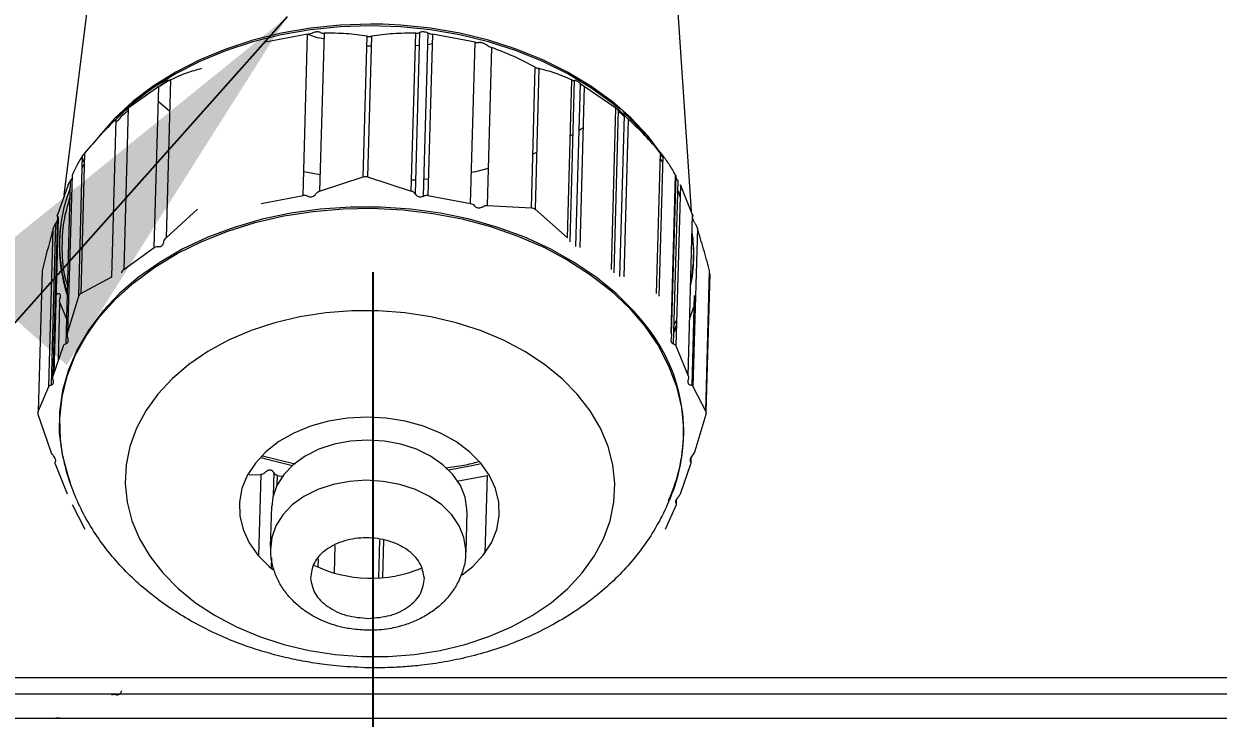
# Model space of a CAD drawing. Extents: x -2187 to 96136, y -11110 to 52208.
# Drawn here: x 52022.5 to 52169.2, y 18661.5 to 18746.8 of the extents above; entities that cross this region are included whole.
import ezdxf

# ---------------------------------------------------------------- set-up
doc = ezdxf.new("R2010")
doc.units = 0
doc.header["$LTSCALE"] = 1000
doc.header["$MEASUREMENT"] = 0
doc.linetypes.add('ACAD_ISO02W100', pattern=[15, 12, -3])
doc.layers.add('洗衣房设备', color=4, linetype='Continuous')
doc.styles.add('-宋体', font='', dxfattribs={"width": 0.8})
doc.styles.add('HZHT', font='hztxt_e.shx', dxfattribs={"width": 1.5, "bigfont": 'hztxt.shx'})
doc.styles.get('-宋体').set_extended_font_data('SimSun')
doc.dimstyles.new('50', dxfattribs={"dimscale": 30, "dimtxt": 3.5, "dimasz": 1.5, "dimexe": 0.8, "dimexo": 2, "dimgap": 0.8, "dimtad": 1, "dimdec": 0, "dimrnd": 5, "dimzin": 0, "dimdsep": 46, "dimtxsty": '-宋体', "dimblk": 'OBLIQUE', "dimcen": 0.6, "dimdle": 0.8, "dimclrd": 6, "dimclre": 6, "dimclrt": 6, "dimadec": 0, "dimazin": 0, "dimtfac": 1, "dimtdec": 0, "dimtofl": 0, "dimtmove": 2, "dimatfit": 3, "dimldrblk": 'OBLIQUE', "dimfxl": 0, "dimtolj": 1, "dimtzin": 0, "dimarcsym": 0})
doc.dimstyles.new('75', dxfattribs={"dimscale": 100, "dimtxt": 3, "dimasz": 1, "dimexe": 1, "dimexo": 1, "dimgap": 0.2, "dimtad": 1, "dimdec": 0, "dimrnd": 10, "dimzin": 0, "dimdsep": 46, "dimtxsty": 'HZHT', "dimblk1": 'ARCHTICK', "dimblk2": 'ARCHTICK', "dimsah": 1, "dimcen": 1, "dimdle": 0.5, "dimclrd": 1, "dimclre": 1, "dimadec": 0, "dimazin": 0, "dimtfac": 1, "dimtdec": 0, "dimtix": 1, "dimtmove": 2, "dimatfit": 3, "dimfxl": 0, "dimtolj": 1, "dimtzin": 0, "dimarcsym": 0})

# ---------------------------------------------------------------- blocks, each defined once
blk = doc.blocks.new('_OBLIQUE')
at = {"color": 0, "linetype": 'ByBlock'}
blk.add_line((-0.5, -0.5), (0.5, 0.5), dxfattribs=at)
blk = doc.blocks.new('*D120')
at = {"layer": 'Defpoints', "color": 0, "linetype": 'ACAD_ISO02W100', "ltscale": 750}
for p in [(52065.36, 18776.32), (51768.1, 18411.5), (52474.11, 18411.5)]:
    blk.add_point(p, dxfattribs=at)
at = {"layer": '洗衣房设备', "color": 6, "linetype": 'ACAD_ISO02W100', "lineweight": -2, "ltscale": 750}
for p, q in [((52474.11, 18800.32), (52474.11, 18387.5)), ((52125.36, 18776.32), (52498.11, 18776.32)), ((51828.1, 18411.5), (52498.11, 18411.5))]:
    blk.add_line(p, q, dxfattribs=at)
at = {"layer": '洗衣房设备', "color": 6, "linetype": 'ACAD_ISO02W100', "lineweight": -2, "ltscale": 750, "xscale": 45, "yscale": 45, "zscale": 45}
for p, rotation in [((52474.11, 18776.32), 90), ((52474.11, 18411.5), 270)]:
    blk.add_blockref('_OBLIQUE', p, dxfattribs=dict(at, rotation=rotation))
at = {"layer": '洗衣房设备', "color": 6, "linetype": 'ACAD_ISO02W100', "ltscale": 750, "insert": (52397.61, 18593.91), "char_height": 105, "attachment_point": 5, "rotation": 90, "style": '-宋体'}
blk.add_mtext('\\A1;365', dxfattribs=at)
blk = doc.blocks.new('*D121')
at = {"layer": 'Defpoints', "color": 0, "linetype": 'ACAD_ISO02W100', "ltscale": 750}
for p in [(52065.36, 18776.32), (52300.1, 18644.5), (52300.1, 18267.54)]:
    blk.add_point(p, dxfattribs=at)
at = {"layer": '洗衣房设备', "color": 6, "linetype": 'ACAD_ISO02W100', "lineweight": -2, "ltscale": 750}
for p, q in [((52065.36, 18716.32), (52065.36, 18243.54)), ((52300.1, 18584.5), (52300.1, 18243.54)), ((52041.36, 18267.54), (52324.1, 18267.54))]:
    blk.add_line(p, q, dxfattribs=at)
at = {"layer": '洗衣房设备', "color": 6, "linetype": 'ACAD_ISO02W100', "lineweight": -2, "ltscale": 750, "xscale": 45, "yscale": 45, "zscale": 45, "rotation": 180}
blk.add_blockref('_OBLIQUE', (52065.36, 18267.54), dxfattribs=at)
at = {"layer": '洗衣房设备', "color": 6, "linetype": 'ACAD_ISO02W100', "lineweight": -2, "ltscale": 750, "xscale": 45, "yscale": 45, "zscale": 45}
blk.add_blockref('_OBLIQUE', (52300.1, 18267.54), dxfattribs=at)
at = {"layer": '洗衣房设备', "color": 6, "linetype": 'ACAD_ISO02W100', "ltscale": 750, "insert": (52182.73, 18344.04), "char_height": 105, "attachment_point": 5, "style": '-宋体'}
blk.add_mtext('\\A1;235', dxfattribs=at)
blk = doc.blocks.new('_ArchTick')
at = {"color": 0, "linetype": 'ByBlock', "const_width": 0.4}
blk.add_lwpolyline([(-0.5, -0.5), (0.5, 0.5)], dxfattribs=at)

msp = doc.modelspace()

# ---------------------------------------------------------------- linework, layer by layer
at = {"color": 7, "linetype": 'Continuous', "lineweight": 15}
for p, q in [((52027.443, 18725.768), (52031.14, 18755.524)), ((52102.466, 18753.537), (52104.488, 18723.803)), ((52057.348, 18745.56), (52052.168, 18744.573)), ((52056.796, 18725.747), (52057.348, 18745.56)), ((52059.364, 18745.68), (52058.823, 18726.272)), ((52070.089, 18726.272), (52070.63, 18745.68)), ((52071.113, 18745.761), (52070.561, 18725.926)), ((52071.581, 18725.662), (52072.139, 18745.701)), ((52072.683, 18745.56), (52072.131, 18725.747)), ((52077.917, 18744.573), (52072.683, 18745.56)), ((52064.19, 18728.028), (52064.671, 18745.302)), ((52065.154, 18744.07), (52064.638, 18744.106)), ((52065.188, 18745.302), (52064.707, 18728.028)), ((52071.069, 18744.164), (52070.587, 18744.13)), ((52072.649, 18744.358), (52072.099, 18744.239)), ((52077.365, 18724.76), (52077.917, 18744.573)), ((52079.955, 18743.922), (52079.414, 18724.514)), ((52084.838, 18724.232), (52085.319, 18741.506)), ((52085.772, 18741.323), (52085.291, 18724.049)), ((52040.374, 18739.889), (52039.146, 18739.114)), ((52040.491, 18739.937), (52039.951, 18720.529)), ((52089.282, 18720.529), (52089.823, 18739.937)), ((52090.106, 18739.879), (52089.554, 18720.043)), ((52039.039, 18739.149), (52035.302, 18736.452)), ((52038.487, 18719.336), (52039.039, 18739.149)), ((52090.311, 18719.446), (52090.869, 18739.485)), ((52091.349, 18739.149), (52090.797, 18719.336)), ((52091.348, 18739.123), (52090.924, 18739.381)), ((52095.236, 18736.452), (52091.349, 18739.149)), ((52035.302, 18736.452), (52034.75, 18716.639)), ((52094.684, 18716.639), (52095.236, 18736.452)), ((52095.516, 18736.262), (52094.957, 18716.223)), ((52095.719, 18715.766), (52096.271, 18735.602)), ((52031.838, 18733.111), (52033.093, 18734.463)), ((52033.294, 18715.726), (52033.834, 18735.133)), ((52096.747, 18735.133), (52096.206, 18715.726)), ((52099.344, 18732.618), (52101.004, 18730.617)), ((52029.939, 18730.954), (52029.458, 18713.68)), ((52100.239, 18713.68), (52100.72, 18730.954)), ((52029.208, 18713.363), (52029.689, 18730.637)), ((52029.92, 18730.283), (52029.667, 18729.855)), ((52100.987, 18730.637), (52100.506, 18713.363)), ((52100.966, 18729.86), (52100.7, 18730.227)), ((52028.394, 18728.232), (52027.853, 18708.824)), ((52058.823, 18726.272), (52064.19, 18728.028)), ((52064.707, 18728.028), (52070.089, 18726.272)), ((52102.032, 18708.824), (52102.572, 18728.232)), ((52102.582, 18728.125), (52102.043, 18708.751)), ((52027.896, 18727.058), (52026.603, 18723.375)), ((52028.172, 18727.538), (52027.614, 18707.499)), ((52102.32, 18707.499), (52102.879, 18727.538)), ((52103.165, 18727.058), (52102.613, 18707.245)), ((52104.663, 18723.375), (52103.165, 18727.058)), ((52051.616, 18724.76), (52056.796, 18725.747)), ((52072.131, 18725.747), (52077.365, 18724.76)), ((52039.951, 18720.529), (52043.828, 18724.049)), ((52079.414, 18724.514), (52084.838, 18724.232)), ((52085.291, 18724.049), (52089.282, 18720.529)), ((52026.371, 18722.282), (52025.818, 18702.447)), ((52026.084, 18703.655), (52026.627, 18723.135)), ((52026.679, 18723.032), (52026.144, 18703.824)), ((52104.111, 18703.562), (52104.663, 18723.375)), ((52025.55, 18702.262), (52026.091, 18721.67)), ((52105.24, 18721.67), (52104.7, 18702.262)), ((52034.75, 18716.639), (52038.487, 18719.336)), ((52024.718, 18716.472), (52024.237, 18699.198)), ((52106.266, 18699.198), (52106.747, 18716.472)), ((52029.458, 18713.68), (52033.294, 18715.726)), ((52106.758, 18716.106), (52106.285, 18699.128)), ((52027.853, 18708.824), (52029.208, 18713.363)), ((52104.597, 18702.379), (52104.905, 18713.423)), ((52026.708, 18705.432), (52026.906, 18712.527)), ((52026.906, 18712.527), (52027.7, 18710.574)), ((52104.308, 18710.657), (52104.873, 18712.264)), ((52102.384, 18709.778), (52102.703, 18710.485)), ((52102.359, 18708.888), (52102.676, 18709.509)), ((52102.367, 18709.161), (52102.684, 18709.785)), ((52026.052, 18703.562), (52027.344, 18707.245)), ((52102.613, 18707.245), (52104.111, 18703.562)), ((52024.237, 18699.198), (52025.55, 18702.262)), ((52104.7, 18702.262), (52106.266, 18699.198)), ((52025.772, 18694.293), (52024.247, 18698.832)), ((52106.277, 18698.832), (52104.922, 18694.293)), ((52027.852, 18689.03), (52026.354, 18692.714)), ((52051.811, 18693.721), (52055.801, 18692.77)), ((52104.413, 18692.714), (52103.12, 18689.03)), ((52104.46, 18693.531), (52104.442, 18692.858)), ((52050.151, 18691.413), (52051.598, 18691.449)), ((52051.598, 18691.449), (52051.319, 18681.434)), ((52053.18, 18691.676), (52053.099, 18688.776)), ((52053.651, 18691.329), (52054.392, 18691.189)), ((52075.67, 18690.618), (52079.4, 18691.329)), ((52079.4, 18691.329), (52079.135, 18681.794)), ((52102.596, 18687.971), (52102.604, 18688.279)), ((52102.636, 18688.333), (52102.624, 18687.918)), ((52030.007, 18684.667), (52028.441, 18687.731)), ((52052.794, 18682.575), (52052.932, 18687.525)), ((52076.923, 18686.857), (52076.785, 18681.907)), ((52076.923, 18686.857), (52076.923, 18687.191)), ((52102.619, 18687.731), (52101.305, 18684.667)), ((52060.635, 18679.329), (52060.73, 18682.725)), ((52066.18, 18683.427), (52066.049, 18678.729)), ((52066.568, 18678.764), (52066.695, 18683.355)), ((52052.888, 18681.213), (52052.853, 18679.939)), ((52058.628, 18681.096), (52058.6, 18680.071)), ((51936.843, 18666.501), (52250.097, 18666.501)), ((51934.433, 18664.501), (52264.697, 18664.501)), ((51930.412, 18661.501), (52295.942, 18661.501)), ((52026.923, 18661.501), (52026.396, 18661.501))]:
    msp.add_line(p, q, dxfattribs=at)
at = {"color": 8, "linetype": 'Continuous', "lineweight": 15}
for p, q in [((52091.206, 18734.035), (52090.709, 18733.718)), ((52089.921, 18733.241), (52089.631, 18733.072)), ((52085.485, 18731.024), (52085.021, 18730.833)), ((52070.608, 18727.632), (52070.126, 18727.604)), ((52072.187, 18727.756), (52071.638, 18727.707)), ((52104.391, 18693.023), (52104.402, 18693.405)), ((52053.619, 18690.183), (52053.651, 18691.329))]:
    msp.add_line(p, q, dxfattribs=at)
at = {"color": 7, "linetype": 'Continuous', "lineweight": 15, "flags": 128}
for points in [[(52066.586, 18746.778), (52065.052, 18746.799), (52061.352, 18746.674), (52057.692, 18746.301), (52054.106, 18745.683), (52050.626, 18744.825), (52047.284, 18743.735), (52044.109, 18742.424), (52041.131, 18740.902), (52038.377, 18739.185), (52035.871, 18737.286), (52033.636, 18735.225), (52031.713, 18733.043)], [(52065.046, 18746.588), (52061.343, 18746.463), (52057.681, 18746.09), (52054.093, 18745.471), (52050.611, 18744.613), (52047.267, 18743.522), (52044.091, 18742.21), (52041.111, 18740.688), (52038.355, 18738.969), (52035.848, 18737.07), (52033.857, 18735.255)], [(52095.675, 18736.325), (52094.773, 18737.07), (52092.16, 18738.969), (52089.309, 18740.688), (52086.244, 18742.21), (52082.995, 18743.522), (52079.59, 18744.613), (52076.06, 18745.471), (52072.437, 18746.09), (52068.755, 18746.463), (52065.046, 18746.588)], [(52100.984, 18730.426), (52100.956, 18730.467), (52100.725, 18730.805)], [(52065.965, 18724.151), (52069.073, 18723.974), (52072.736, 18723.533), (52076.328, 18722.845), (52079.817, 18721.916), (52083.17, 18720.755), (52086.354, 18719.373), (52089.342, 18717.782), (52092.103, 18715.998), (52094.614, 18714.037), (52096.85, 18711.917), (52098.791, 18709.659), (52100.417, 18707.283), (52101.716, 18704.811), (52102.673, 18702.268), (52103.28, 18699.675), (52103.532, 18697.058)], [(52095.101, 18690.325), (52094.861, 18692.626), (52094.271, 18694.9), (52093.337, 18697.12), (52092.072, 18699.261), (52090.489, 18701.297), (52088.608, 18703.205), (52086.45, 18704.961), (52084.041, 18706.546), (52081.408, 18707.94), (52078.584, 18709.128), (52075.6, 18710.096), (52072.493, 18710.832), (52069.297, 18711.327), (52066.052, 18711.576), (52062.794, 18711.576), (52059.562, 18711.327), (52056.394, 18710.832), (52053.328, 18710.096), (52050.398, 18709.128), (52047.64, 18707.94), (52045.085, 18706.546), (52042.764, 18704.961), (52040.704, 18703.205), (52038.929, 18701.297), (52037.46, 18699.261), (52036.313, 18697.12), (52035.504, 18694.9), (52035.04, 18692.626), (52034.928, 18690.325), (52035.168, 18688.024), (52035.759, 18685.749), (52036.692, 18683.529), (52037.958, 18681.388), (52039.54, 18679.352), (52041.421, 18677.445), (52043.579, 18675.688), (52045.989, 18674.104), (52048.621, 18672.709), (52051.445, 18671.521), (52054.429, 18670.553), (52057.537, 18669.818), (52060.732, 18669.322), (52063.978, 18669.073), (52067.235, 18669.073), (52070.467, 18669.322), (52073.635, 18669.818), (52076.702, 18670.553), (52079.631, 18671.521), (52082.39, 18672.709), (52084.944, 18674.104), (52087.265, 18675.688), (52089.325, 18677.445), (52091.1, 18679.352), (52092.57, 18681.388), (52093.716, 18683.529), (52094.525, 18685.749), (52094.989, 18688.024), (52095.101, 18690.325)], [(52076.334, 18679.102), (52077.628, 18680.137), (52078.936, 18681.534), (52079.931, 18683.058), (52080.59, 18684.673), (52080.9, 18686.346), (52080.853, 18688.036), (52080.45, 18689.709), (52079.7, 18691.324), (52078.621, 18692.848), (52077.235, 18694.245), (52075.575, 18695.485), (52073.677, 18696.539), (52071.583, 18697.384), (52069.34, 18698.002), (52066.999, 18698.378), (52064.612, 18698.505), (52062.232, 18698.378), (52059.912, 18698.002), (52057.704, 18697.384), (52055.657, 18696.539), (52053.818, 18695.485), (52052.226, 18694.245), (52050.919, 18692.848), (52049.924, 18691.324), (52049.264, 18689.709), (52048.955, 18688.036), (52049.002, 18686.346), (52049.405, 18684.673), (52050.154, 18683.058), (52051.234, 18681.534), (52052.619, 18680.137), (52053.063, 18679.769)], [(52076.923, 18687.191), (52076.699, 18688.664), (52076.118, 18690.093), (52075.197, 18691.434), (52073.964, 18692.645), (52072.457, 18693.691), (52070.72, 18694.539), (52068.808, 18695.165), (52066.778, 18695.547), (52064.691, 18695.676), (52062.612, 18695.547), (52060.603, 18695.165), (52058.725, 18694.539), (52057.036, 18693.691), (52055.586, 18692.645), (52054.421, 18691.434), (52053.575, 18690.093), (52053.073, 18688.664), (52052.932, 18687.525)], [(52051.527, 18693.555), (52052.038, 18693.409), (52055.495, 18692.566)], [(52074.644, 18692.032), (52077.534, 18692.551), (52078.661, 18692.8)], [(52101.734, 18688.245), (52101.973, 18688.777), (52102.532, 18690.215)]]:
    msp.add_lwpolyline(points, dxfattribs=at)
at = {"color": 8, "linetype": 'Continuous', "lineweight": 15, "flags": 128}
for points in [[(52100.932, 18730.703), (52099.179, 18733.018), (52097.113, 18735.225), (52094.764, 18737.286), (52092.152, 18739.185), (52089.302, 18740.902), (52086.239, 18742.424), (52082.992, 18743.735), (52079.588, 18744.825), (52076.061, 18745.683), (52072.44, 18746.301), (52068.759, 18746.674), (52066.586, 18746.778)], [(52040.385, 18736.116), (52039.248, 18737.054), (52038.987, 18737.283)], [(52058.879, 18728.269), (52056.892, 18728.657), (52056.877, 18728.66)], [(52079.54, 18729.032), (52077.964, 18728.657), (52077.471, 18728.552)], [(52098.462, 18710.316), (52097.437, 18711.512), (52095.269, 18713.673), (52092.819, 18715.68), (52090.112, 18717.514), (52087.172, 18719.158), (52084.027, 18720.597), (52080.707, 18721.817), (52077.241, 18722.807), (52073.664, 18723.558), (52070.007, 18724.062), (52066.305, 18724.316), (52062.594, 18724.316), (52058.906, 18724.062), (52055.278, 18723.558), (52051.742, 18722.807), (52048.331, 18721.817), (52045.079, 18720.597), (52042.014, 18719.158), (52039.166, 18717.514), (52036.561, 18715.68), (52034.223, 18713.673), (52032.175, 18711.512), (52030.435, 18709.217), (52029.02, 18706.81), (52027.942, 18704.313), (52027.213, 18701.749), (52026.838, 18699.143), (52026.821, 18696.518), (52027.163, 18693.899), (52027.86, 18691.311), (52028.169, 18690.463)], [(52027.264, 18693.685), (52026.954, 18695.748), (52026.881, 18698.368), (52027.166, 18700.976), (52027.806, 18703.547), (52028.795, 18706.058), (52030.124, 18708.484), (52031.78, 18710.804), (52033.749, 18712.995), (52036.011, 18715.038), (52038.546, 18716.913), (52041.33, 18718.602), (52044.336, 18720.091), (52047.538, 18721.364), (52050.904, 18722.41), (52054.404, 18723.22), (52058.005, 18723.785), (52061.673, 18724.101), (52065.373, 18724.164), (52065.965, 18724.151)], [(52076.785, 18681.921), (52076.785, 18682.241), (52076.562, 18683.715), (52075.981, 18685.143), (52075.06, 18686.484), (52073.827, 18687.695), (52072.319, 18688.741), (52070.582, 18689.59), (52068.67, 18690.215), (52066.64, 18690.598), (52064.553, 18690.727), (52062.474, 18690.598), (52060.465, 18690.215), (52058.587, 18689.59), (52056.898, 18688.741), (52055.449, 18687.695), (52054.283, 18686.484), (52053.437, 18685.143), (52052.935, 18683.715), (52052.794, 18682.241), (52052.802, 18682.061)]]:
    msp.add_lwpolyline(points, dxfattribs=at)
at = {"color": 7, "linetype": 'Continuous', "lineweight": 15}
for centre, radius, start, end in [((52076.127, 18713.294), 30.206, 39.77114, 48.41254), ((52046.708, 18719.543), 19.88, 159.00318, 197.80585), ((52046.684, 18719.778), 19.832, 173.02529, 197.67971), ((52085.22, 18718.47), 19.586, 348.58122, 8.22782), ((52085.227, 18718.697), 19.564, 348.9531, 3.87894), ((52082.665, 18696.629), 20.901, 345.49518, 40.90986), ((52083.703, 18696.591), 19.834, 335.14858, 1.34944), ((52065.139, 18694.799), 16.108, 244.02359, 292.74666)]:
    msp.add_arc(centre, radius, start, end, dxfattribs=at)
for points, knots in [([(52057.348, 18745.56), (52057.401, 18745.566), (52057.508, 18745.58), (52057.695, 18745.626), (52057.821, 18745.669), (52057.892, 18745.698), (52057.899, 18745.701)], [0, 0, 0, 0, 0.2681294, 0.5355167, 0.9488887, 1, 1, 1, 1]), ([(52059.344, 18744.97), (52058.993, 18745.032), (52058.316, 18745.151), (52057.712, 18745.402), (52057.423, 18745.523)], [0, 0, 0, 0, 0.5192372, 1, 1, 1, 1]), ([(52058.908, 18745.761), (52058.854, 18745.782), (52058.767, 18745.817), (52058.587, 18745.838), (52058.419, 18745.835), (52058.253, 18745.811), (52058.07, 18745.767), (52057.964, 18745.726), (52057.899, 18745.701)], [0, 0, 0, 0, 0.2648849, 0.4276131, 0.5578287, 0.6886219, 0.8092189, 1, 1, 1, 1]), ([(52058.908, 18745.761), (52058.965, 18745.738), (52059.058, 18745.702), (52059.232, 18745.679), (52059.332, 18745.68), (52059.364, 18745.68)], [0, 0, 0, 0, 0.5231605, 0.8474357, 1, 1, 1, 1]), ([(52064.671, 18745.302), (52063.82, 18745.424), (52062.107, 18745.67), (52060.282, 18745.677), (52059.364, 18745.68)], [0, 0, 0, 0, 0.497052, 1, 1, 1, 1]), ([(52070.63, 18745.68), (52069.704, 18745.677), (52067.839, 18745.671), (52066.076, 18745.425), (52065.188, 18745.302)], [0, 0, 0, 0, 0.4967234, 1, 1, 1, 1]), ([(52070.63, 18745.68), (52070.694, 18745.681), (52070.851, 18745.684), (52071.004, 18745.719), (52071.084, 18745.75), (52071.113, 18745.761)], [0, 0, 0, 0, 0.3067001, 0.7426865, 1, 1, 1, 1]), ([(52072.139, 18745.701), (52072.088, 18745.722), (52071.983, 18745.765), (52071.801, 18745.811), (52071.625, 18745.834), (52071.455, 18745.838), (52071.267, 18745.817), (52071.17, 18745.782), (52071.113, 18745.761)], [0, 0, 0, 0, 0.161232, 0.3239478, 0.4449344, 0.5657287, 0.7429187, 1, 1, 1, 1]), ([(52072.139, 18745.701), (52072.193, 18745.68), (52072.3, 18745.637), (52072.493, 18745.584), (52072.624, 18745.567), (52072.683, 18745.56)], [0, 0, 0, 0, 0.3520426, 0.707148, 1, 1, 1, 1]), ([(52064.671, 18745.302), (52064.725, 18745.294), (52064.806, 18745.283), (52064.956, 18745.28), (52065.079, 18745.286), (52065.16, 18745.298), (52065.188, 18745.302)], [0, 0, 0, 0, 0.3285497, 0.500126, 0.8280082, 1, 1, 1, 1]), ([(52077.917, 18744.573), (52077.97, 18744.559), (52078.075, 18744.533), (52078.24, 18744.513), (52078.339, 18744.514), (52078.391, 18744.521), (52078.397, 18744.522)], [0, 0, 0, 0, 0.2681294, 0.5355167, 0.9488886, 1, 1, 1, 1]), ([(52079.416, 18744.196), (52079.342, 18744.242), (52079.222, 18744.317), (52079.016, 18744.413), (52078.842, 18744.475), (52078.685, 18744.512), (52078.526, 18744.532), (52078.446, 18744.526), (52078.397, 18744.522)], [0, 0, 0, 0, 0.2648849, 0.4276131, 0.5578287, 0.6886219, 0.8092189, 1, 1, 1, 1]), ([(52079.416, 18744.196), (52079.494, 18744.146), (52079.62, 18744.067), (52079.819, 18743.972), (52079.922, 18743.934), (52079.955, 18743.922)], [0, 0, 0, 0, 0.5231605, 0.8474357, 1, 1, 1, 1]), ([(52085.319, 18741.506), (52084.458, 18741.956), (52082.727, 18742.861), (52080.883, 18743.567), (52079.955, 18743.922)], [0, 0, 0, 0, 0.49705195, 1, 1, 1, 1]), ([(52044.309, 18741.323), (52043.697, 18741.162), (52042.466, 18740.837), (52041.152, 18740.238), (52040.491, 18739.937)], [0, 0, 0, 0, 0.49705195, 1, 1, 1, 1]), ([(52085.319, 18741.506), (52085.371, 18741.479), (52085.477, 18741.424), (52085.632, 18741.361), (52085.725, 18741.334), (52085.766, 18741.324), (52085.772, 18741.323)], [0, 0, 0, 0, 0.326433, 0.6547012, 0.9534022, 1, 1, 1, 1]), ([(52089.823, 18739.937), (52089.134, 18740.235), (52087.747, 18740.835), (52086.433, 18741.16), (52085.772, 18741.323)], [0, 0, 0, 0, 0.4967234, 1, 1, 1, 1]), ([(52040.242, 18739.879), (52040.223, 18739.885), (52040.193, 18739.896), (52040.088, 18739.861), (52039.972, 18739.802), (52039.842, 18739.723), (52039.683, 18739.613), (52039.579, 18739.534), (52039.516, 18739.485)], [0, 0, 0, 0, 0.2648849, 0.4276131, 0.5578287, 0.6886219, 0.8092189, 1, 1, 1, 1]), ([(52040.242, 18739.879), (52040.263, 18739.872), (52040.296, 18739.861), (52040.399, 18739.893), (52040.469, 18739.926), (52040.491, 18739.937)], [0, 0, 0, 0, 0.5231605, 0.8474357, 1, 1, 1, 1]), ([(52089.823, 18739.937), (52089.868, 18739.918), (52089.979, 18739.871), (52090.062, 18739.863), (52090.094, 18739.875), (52090.106, 18739.879)], [0, 0, 0, 0, 0.3067001, 0.7426865, 1, 1, 1, 1]), ([(52090.869, 18739.485), (52090.817, 18739.526), (52090.712, 18739.608), (52090.55, 18739.72), (52090.409, 18739.803), (52090.287, 18739.861), (52090.172, 18739.896), (52090.13, 18739.885), (52090.106, 18739.879)], [0, 0, 0, 0, 0.16123203, 0.32394783, 0.4449344, 0.56572872, 0.74291871, 1, 1, 1, 1]), ([(52039.039, 18739.149), (52039.079, 18739.173), (52039.158, 18739.223), (52039.319, 18739.334), (52039.438, 18739.424), (52039.508, 18739.479), (52039.516, 18739.485)], [0, 0, 0, 0, 0.26812939, 0.5355167, 0.9488886, 1, 1, 1, 1]), ([(52090.869, 18739.485), (52090.923, 18739.443), (52091.03, 18739.358), (52091.203, 18739.236), (52091.303, 18739.176), (52091.349, 18739.149)], [0, 0, 0, 0, 0.3520426, 0.707148, 1, 1, 1, 1]), ([(52035.273, 18736.153), (52035.068, 18735.992), (52034.513, 18735.556), (52034.09, 18735.05), (52033.823, 18734.731)], [0, 0, 0, 0, 0.36956361, 1, 1, 1, 1]), ([(52033.834, 18735.133), (52033.885, 18735.181), (52034.006, 18735.297), (52034.172, 18735.46), (52034.277, 18735.563), (52034.315, 18735.602)], [0, 0, 0, 0, 0.3067001, 0.7426865, 1, 1, 1, 1]), ([(52035.049, 18736.262), (52035.036, 18736.255), (52035.01, 18736.242), (52034.928, 18736.178), (52034.82, 18736.084), (52034.691, 18735.966), (52034.514, 18735.798), (52034.389, 18735.675), (52034.315, 18735.602)], [0, 0, 0, 0, 0.16123203, 0.32394784, 0.44493442, 0.56572875, 0.74291875, 1, 1, 1, 1]), ([(52035.049, 18736.262), (52035.063, 18736.269), (52035.089, 18736.283), (52035.176, 18736.347), (52035.263, 18736.42), (52035.302, 18736.452)], [0, 0, 0, 0, 0.3520426, 0.707148, 1, 1, 1, 1]), ([(52095.236, 18736.452), (52095.273, 18736.422), (52095.349, 18736.362), (52095.447, 18736.293), (52095.494, 18736.269), (52095.513, 18736.263), (52095.516, 18736.262)], [0, 0, 0, 0, 0.2681294, 0.5355168, 0.9488887, 1, 1, 1, 1]), ([(52096.178, 18735.502), (52096.128, 18735.555), (52095.936, 18735.76), (52095.691, 18735.936), (52095.51, 18736.066)], [0, 0, 0, 0, 0.2612497, 1, 1, 1, 1]), ([(52096.271, 18735.602), (52096.197, 18735.677), (52096.078, 18735.798), (52095.902, 18735.967), (52095.767, 18736.087), (52095.661, 18736.174), (52095.569, 18736.24), (52095.536, 18736.253), (52095.516, 18736.262)], [0, 0, 0, 0, 0.2648849, 0.4276131, 0.5578287, 0.6886219, 0.8092189, 1, 1, 1, 1]), ([(52096.271, 18735.602), (52096.349, 18735.522), (52096.475, 18735.394), (52096.644, 18735.229), (52096.722, 18735.157), (52096.747, 18735.133)], [0, 0, 0, 0, 0.5231605, 0.8474357, 1, 1, 1, 1]), ([(52033.834, 18735.133), (52033.172, 18734.482), (52031.838, 18733.172), (52030.575, 18731.696), (52029.939, 18730.954)], [0, 0, 0, 0, 0.4967234, 1, 1, 1, 1]), ([(52100.72, 18730.954), (52100.083, 18731.687), (52098.802, 18733.163), (52097.435, 18734.474), (52096.747, 18735.133)], [0, 0, 0, 0, 0.497052, 1, 1, 1, 1]), ([(52029.689, 18730.637), (52029.704, 18730.658), (52029.735, 18730.702), (52029.821, 18730.811), (52029.894, 18730.9), (52029.934, 18730.947), (52029.939, 18730.954)], [0, 0, 0, 0, 0.326433, 0.6547012, 0.9534022, 1, 1, 1, 1]), ([(52100.72, 18730.954), (52100.757, 18730.909), (52100.833, 18730.82), (52100.924, 18730.712), (52100.969, 18730.659), (52100.985, 18730.639), (52100.987, 18730.637)], [0, 0, 0, 0, 0.326433, 0.6547012, 0.9534022, 1, 1, 1, 1]), ([(52029.689, 18730.637), (52029.483, 18730.312), (52029.067, 18729.658), (52028.619, 18728.709), (52028.394, 18728.232)], [0, 0, 0, 0, 0.497052, 1, 1, 1, 1]), ([(52029.902, 18729.628), (52029.867, 18729.578), (52029.756, 18729.422), (52029.692, 18729.252), (52029.647, 18729.136)], [0, 0, 0, 0, 0.31796787, 1, 1, 1, 1]), ([(52102.572, 18728.232), (52102.304, 18728.703), (52101.763, 18729.653), (52101.247, 18730.307), (52100.987, 18730.637)], [0, 0, 0, 0, 0.4967234, 1, 1, 1, 1]), ([(52102.572, 18728.232), (52102.587, 18728.202), (52102.623, 18728.129), (52102.613, 18728.11), (52102.591, 18728.121), (52102.582, 18728.125)], [0, 0, 0, 0, 0.3067001, 0.7426865, 1, 1, 1, 1]), ([(52102.879, 18727.538), (52102.84, 18727.597), (52102.763, 18727.714), (52102.666, 18727.873), (52102.603, 18727.984), (52102.586, 18728.022), (52102.58, 18728.036)], [0, 0, 0, 0, 0.3118941, 0.6266584, 0.8606999, 1, 1, 1, 1]), ([(52027.896, 18727.058), (52027.912, 18727.094), (52027.943, 18727.164), (52028.034, 18727.324), (52028.114, 18727.451), (52028.166, 18727.53), (52028.172, 18727.538)], [0, 0, 0, 0, 0.2681294, 0.5355167, 0.9488886, 1, 1, 1, 1]), ([(52028.384, 18727.881), (52028.382, 18727.878), (52028.363, 18727.839), (52028.29, 18727.718), (52028.217, 18727.607), (52028.172, 18727.538)], [0, 0, 0, 0, 0.0342811, 0.4083048, 1, 1, 1, 1]), ([(52028.115, 18725.477), (52027.829, 18724.515), (52027.198, 18722.389), (52027.167, 18720.206), (52027.15, 18719.011)], [0, 0, 0, 0, 0.4521545, 1, 1, 1, 1]), ([(52056.796, 18725.747), (52056.882, 18725.757), (52057.053, 18725.779), (52057.237, 18725.718), (52057.327, 18725.67), (52057.341, 18725.662)], [0, 0, 0, 0, 0.4582299, 0.9150447, 1, 1, 1, 1]), ([(52057.341, 18725.662), (52057.419, 18725.627), (52057.576, 18725.557), (52057.832, 18725.557), (52058.066, 18725.643), (52058.238, 18725.776), (52058.322, 18725.883), (52058.355, 18725.926)], [0, 0, 0, 0, 0.2211179, 0.4433378, 0.6493745, 0.859573, 1, 1, 1, 1]), ([(52058.355, 18725.926), (52058.421, 18726.006), (52058.548, 18726.161), (52058.734, 18726.236), (52058.823, 18726.272)], [0, 0, 0, 0, 0.5154886, 1, 1, 1, 1]), ([(52070.561, 18725.926), (52070.495, 18726.006), (52070.367, 18726.161), (52070.18, 18726.236), (52070.089, 18726.272)], [0, 0, 0, 0, 0.5154886, 1, 1, 1, 1]), ([(52070.561, 18725.926), (52070.625, 18725.849), (52070.754, 18725.696), (52071.02, 18725.567), (52071.288, 18725.552), (52071.471, 18725.605), (52071.561, 18725.652), (52071.581, 18725.662)], [0, 0, 0, 0, 0.2565569, 0.5151366, 0.7371641, 0.9408568, 1, 1, 1, 1]), ([(52071.581, 18725.662), (52071.662, 18725.698), (52071.822, 18725.77), (52072.018, 18725.771), (52072.117, 18725.749), (52072.131, 18725.747)], [0, 0, 0, 0, 0.4619091, 0.9260316, 1, 1, 1, 1]), ([(52103.123, 18725.571), (52103.081, 18725.746), (52103.018, 18726.002), (52102.886, 18726.245), (52102.845, 18726.323)], [0, 0, 0, 0, 0.682463, 1, 1, 1, 1]), ([(52077.365, 18724.76), (52077.449, 18724.738), (52077.615, 18724.696), (52077.762, 18724.572), (52077.828, 18724.495), (52077.838, 18724.483)], [0, 0, 0, 0, 0.4582299, 0.9150447, 1, 1, 1, 1]), ([(52077.838, 18724.483), (52077.898, 18724.421), (52078.016, 18724.299), (52078.252, 18724.206), (52078.497, 18724.201), (52078.703, 18724.263), (52078.817, 18724.332), (52078.863, 18724.36)], [0, 0, 0, 0, 0.2211179, 0.4433378, 0.6493745, 0.859573, 1, 1, 1, 1]), ([(52078.863, 18724.36), (52078.952, 18724.411), (52079.124, 18724.51), (52079.32, 18724.513), (52079.414, 18724.514)], [0, 0, 0, 0, 0.5154886, 1, 1, 1, 1]), ([(52084.838, 18724.232), (52084.916, 18724.224), (52085.072, 18724.208), (52085.218, 18724.116), (52085.284, 18724.056), (52085.291, 18724.049)], [0, 0, 0, 0, 0.4701431, 0.9408135, 1, 1, 1, 1]), ([(52026.091, 18721.67), (52026.112, 18721.732), (52026.162, 18721.881), (52026.267, 18722.094), (52026.343, 18722.231), (52026.371, 18722.282)], [0, 0, 0, 0, 0.3067001, 0.7426865, 1, 1, 1, 1]), ([(52026.617, 18722.791), (52026.616, 18722.788), (52026.594, 18722.721), (52026.51, 18722.54), (52026.422, 18722.378), (52026.371, 18722.282)], [0, 0, 0, 0, 0.02126, 0.4206023, 1, 1, 1, 1]), ([(52026.627, 18723.135), (52026.611, 18723.142), (52026.58, 18723.157), (52026.567, 18723.237), (52026.592, 18723.332), (52026.603, 18723.375)], [0, 0, 0, 0, 0.3520426, 0.707148, 1, 1, 1, 1]), ([(52026.627, 18723.135), (52026.643, 18723.13), (52026.673, 18723.119), (52026.675, 18723.059), (52026.676, 18723.032)], [0, 0, 0, 0, 0.5454451, 1, 1, 1, 1]), ([(52104.958, 18722.282), (52104.904, 18722.382), (52104.818, 18722.544), (52104.72, 18722.762), (52104.667, 18722.9), (52104.656, 18722.954), (52104.651, 18722.973)], [0, 0, 0, 0, 0.42224102, 0.68163868, 0.88920938, 1, 1, 1, 1]), ([(52104.663, 18723.375), (52104.675, 18723.335), (52104.701, 18723.256), (52104.706, 18723.17), (52104.689, 18723.141), (52104.671, 18723.136), (52104.669, 18723.135)], [0, 0, 0, 0, 0.2681294, 0.5355167, 0.9488887, 1, 1, 1, 1]), ([(52104.958, 18722.282), (52105.014, 18722.177), (52105.105, 18722.007), (52105.198, 18721.793), (52105.23, 18721.7), (52105.24, 18721.67)], [0, 0, 0, 0, 0.5231605, 0.8474357, 1, 1, 1, 1]), ([(52026.091, 18721.67), (52025.859, 18720.845), (52025.391, 18719.185), (52024.943, 18717.38), (52024.718, 18716.472)], [0, 0, 0, 0, 0.4967234, 1, 1, 1, 1]), ([(52106.747, 18716.472), (52106.507, 18717.369), (52106.023, 18719.174), (52105.502, 18720.835), (52105.24, 18721.67)], [0, 0, 0, 0, 0.497052, 1, 1, 1, 1]), ([(52038.487, 18719.336), (52038.552, 18719.376), (52038.683, 18719.455), (52038.854, 18719.461), (52038.944, 18719.448), (52038.958, 18719.446)], [0, 0, 0, 0, 0.4582299, 0.9150447, 1, 1, 1, 1]), ([(52038.958, 18719.446), (52039.033, 18719.44), (52039.185, 18719.429), (52039.394, 18719.518), (52039.553, 18719.679), (52039.647, 18719.863), (52039.677, 18719.992), (52039.69, 18720.043)], [0, 0, 0, 0, 0.2211179, 0.4433378, 0.6493745, 0.8595731, 1, 1, 1, 1]), ([(52039.69, 18720.043), (52039.715, 18720.141), (52039.764, 18720.33), (52039.89, 18720.464), (52039.951, 18720.529)], [0, 0, 0, 0, 0.5154886, 1, 1, 1, 1]), ([(52027.15, 18719.011), (52027.203, 18717.812), (52027.269, 18716.355), (52027.732, 18714.935), (52027.814, 18714.683)], [0, 0, 0, 0, 0.8224129, 1, 1, 1, 1]), ([(52034.491, 18716.223), (52034.514, 18716.301), (52034.561, 18716.459), (52034.671, 18716.585), (52034.741, 18716.633), (52034.75, 18716.639)], [0, 0, 0, 0, 0.4619091, 0.9260316, 1, 1, 1, 1]), ([(52026.611, 18713.648), (52026.55, 18713.621), (52026.479, 18713.591), (52026.424, 18713.619), (52026.417, 18713.623)], [0, 0, 0, 0, 0.8756999, 1, 1, 1, 1]), ([(52026.611, 18713.648), (52026.668, 18713.668), (52026.759, 18713.7), (52026.863, 18713.659), (52026.923, 18713.575), (52026.95, 18713.451), (52026.948, 18713.275), (52026.923, 18713.143), (52026.908, 18713.062)], [0, 0, 0, 0, 0.2648849, 0.4276131, 0.5578287, 0.6886219, 0.8092189, 1, 1, 1, 1]), ([(52029.208, 18713.363), (52029.233, 18713.428), (52029.284, 18713.56), (52029.389, 18713.646), (52029.451, 18713.677), (52029.458, 18713.68)], [0, 0, 0, 0, 0.4701431, 0.9408135, 1, 1, 1, 1]), ([(52026.906, 18712.527), (52026.893, 18712.563), (52026.867, 18712.636), (52026.864, 18712.814), (52026.885, 18712.96), (52026.905, 18713.052), (52026.908, 18713.062)], [0, 0, 0, 0, 0.2681294, 0.5355167, 0.9488886, 1, 1, 1, 1]), ([(52027.868, 18708.289), (52027.847, 18708.388), (52027.805, 18708.579), (52027.837, 18708.744), (52027.853, 18708.824)], [0, 0, 0, 0, 0.5154886, 1, 1, 1, 1]), ([(52102.032, 18708.824), (52102.051, 18708.742), (52102.089, 18708.576), (52102.049, 18708.385), (52102.03, 18708.289)], [0, 0, 0, 0, 0.4979887, 1, 1, 1, 1]), ([(52027.344, 18707.245), (52027.372, 18707.303), (52027.427, 18707.419), (52027.538, 18707.48), (52027.604, 18707.497), (52027.614, 18707.499)], [0, 0, 0, 0, 0.4582299, 0.9150446, 1, 1, 1, 1]), ([(52027.614, 18707.499), (52027.667, 18707.518), (52027.773, 18707.557), (52027.878, 18707.707), (52027.921, 18707.908), (52027.911, 18708.109), (52027.881, 18708.238), (52027.868, 18708.289)], [0, 0, 0, 0, 0.2211179, 0.4433378, 0.6493745, 0.859573, 1, 1, 1, 1]), ([(52102.03, 18708.289), (52102.011, 18708.194), (52101.974, 18708.004), (52102.013, 18707.754), (52102.122, 18707.586), (52102.236, 18707.52), (52102.305, 18707.503), (52102.32, 18707.499)], [0, 0, 0, 0, 0.2565569, 0.5151366, 0.7371641, 0.9408567, 1, 1, 1, 1]), ([(52102.32, 18707.499), (52102.378, 18707.48), (52102.494, 18707.441), (52102.579, 18707.328), (52102.609, 18707.255), (52102.613, 18707.245)], [0, 0, 0, 0, 0.4619091, 0.9260316, 1, 1, 1, 1]), ([(52025.818, 18702.447), (52025.875, 18702.458), (52025.99, 18702.48), (52026.096, 18702.619), (52026.125, 18702.816), (52026.101, 18702.983), (52026.075, 18703.075), (52026.069, 18703.096)], [0, 0, 0, 0, 0.2565569, 0.5151366, 0.737164, 0.9408567, 1, 1, 1, 1]), ([(52026.069, 18703.096), (52026.05, 18703.176), (52026.011, 18703.335), (52026.026, 18703.487), (52026.048, 18703.552), (52026.052, 18703.562)], [0, 0, 0, 0, 0.4619091, 0.9260316, 1, 1, 1, 1]), ([(52104.111, 18703.096), (52104.094, 18703.018), (52104.059, 18702.862), (52104.086, 18702.665), (52104.172, 18702.528), (52104.286, 18702.462), (52104.371, 18702.451), (52104.405, 18702.447)], [0, 0, 0, 0, 0.22111791, 0.44333779, 0.64937447, 0.85957303, 1, 1, 1, 1]), ([(52104.111, 18703.562), (52104.129, 18703.5), (52104.164, 18703.377), (52104.14, 18703.204), (52104.115, 18703.111), (52104.111, 18703.096)], [0, 0, 0, 0, 0.4582299, 0.9150447, 1, 1, 1, 1]), ([(52025.55, 18702.262), (52025.582, 18702.314), (52025.644, 18702.418), (52025.76, 18702.437), (52025.818, 18702.447)], [0, 0, 0, 0, 0.4979887, 1, 1, 1, 1]), ([(52104.405, 18702.447), (52104.47, 18702.437), (52104.595, 18702.417), (52104.666, 18702.313), (52104.7, 18702.262)], [0, 0, 0, 0, 0.5154886, 1, 1, 1, 1]), ([(52024.247, 18698.832), (52024.23, 18698.899), (52024.196, 18699.035), (52024.214, 18699.146), (52024.235, 18699.193), (52024.237, 18699.198)], [0, 0, 0, 0, 0.4701431, 0.9408135, 1, 1, 1, 1]), ([(52106.266, 18699.198), (52106.284, 18699.152), (52106.319, 18699.06), (52106.3, 18698.918), (52106.279, 18698.84), (52106.277, 18698.832)], [0, 0, 0, 0, 0.4701431, 0.9408135, 1, 1, 1, 1]), ([(52026.059, 18693.813), (52025.996, 18693.896), (52025.875, 18694.057), (52025.806, 18694.216), (52025.772, 18694.293)], [0, 0, 0, 0, 0.5154886, 1, 1, 1, 1]), ([(52104.922, 18694.293), (52104.89, 18694.214), (52104.826, 18694.054), (52104.706, 18693.894), (52104.646, 18693.813)], [0, 0, 0, 0, 0.4979887, 1, 1, 1, 1]), ([(52026.349, 18693.023), (52026.365, 18693.056), (52026.397, 18693.122), (52026.369, 18693.289), (52026.285, 18693.483), (52026.174, 18693.662), (52026.092, 18693.77), (52026.059, 18693.813)], [0, 0, 0, 0, 0.2211179, 0.4433378, 0.6493745, 0.8595731, 1, 1, 1, 1]), ([(52026.354, 18692.714), (52026.336, 18692.774), (52026.3, 18692.895), (52026.323, 18692.983), (52026.346, 18693.018), (52026.349, 18693.023)], [0, 0, 0, 0, 0.4582299, 0.9150446, 1, 1, 1, 1]), ([(52064.384, 18667.7), (52063.204, 18667.756), (52061.537, 18667.835), (52059.084, 18668.123), (52056.986, 18668.446), (52054.518, 18668.96), (52051.97, 18669.635), (52049.364, 18670.492), (52046.757, 18671.535), (52044.189, 18672.765), (52041.695, 18674.181), (52039.309, 18675.782), (52037.059, 18677.562), (52034.972, 18679.512), (52033.074, 18681.623), (52031.388, 18683.882), (52029.932, 18686.275), (52028.734, 18688.787), (52027.823, 18691.259), (52027.454, 18692.918), (52027.285, 18693.679)], [0, 0, 0, 0, 0.0684342, 0.0966365, 0.1433505, 0.1918584, 0.2438812, 0.2981419, 0.3541335, 0.4114487, 0.4697719, 0.5288524, 0.5884745, 0.6484449, 0.708595, 0.7687918, 0.8289522, 0.8890551, 0.9491459, 1, 1, 1, 1]), ([(52074.305, 18692.274), (52075.063, 18692.362), (52076.452, 18692.522), (52077.765, 18692.87), (52078.361, 18693.029)], [0, 0, 0, 0, 0.54572741, 1, 1, 1, 1]), ([(52104.646, 18693.813), (52104.587, 18693.733), (52104.468, 18693.573), (52104.359, 18693.337), (52104.331, 18693.157), (52104.357, 18693.065), (52104.385, 18693.031), (52104.391, 18693.023)], [0, 0, 0, 0, 0.2565569, 0.5151366, 0.7371641, 0.9408568, 1, 1, 1, 1]), ([(52104.391, 18693.023), (52104.412, 18692.99), (52104.453, 18692.922), (52104.439, 18692.798), (52104.416, 18692.724), (52104.413, 18692.714)], [0, 0, 0, 0, 0.4619091, 0.9260316, 1, 1, 1, 1]), ([(52052.153, 18691.735), (52052.072, 18691.659), (52051.939, 18691.536), (52051.736, 18691.455), (52051.632, 18691.451), (52051.598, 18691.449)], [0, 0, 0, 0, 0.5231605, 0.8474357, 1, 1, 1, 1]), ([(52052.153, 18691.735), (52052.231, 18691.808), (52052.355, 18691.925), (52052.567, 18692.01), (52052.743, 18692.02), (52052.9, 18691.968), (52053.056, 18691.855), (52053.133, 18691.744), (52053.18, 18691.676)], [0, 0, 0, 0, 0.2648849, 0.4276131, 0.5578287, 0.6886219, 0.8092189, 1, 1, 1, 1]), ([(52053.651, 18691.329), (52053.598, 18691.339), (52053.493, 18691.36), (52053.331, 18691.471), (52053.235, 18691.587), (52053.185, 18691.667), (52053.18, 18691.676)], [0, 0, 0, 0, 0.2681294, 0.5355167, 0.9488886, 1, 1, 1, 1]), ([(52102.905, 18691.634), (52102.9, 18691.613), (52102.701, 18690.634), (52102.002, 18688.742), (52100.822, 18686.078), (52099.346, 18683.594), (52097.667, 18681.298), (52095.737, 18679.133), (52093.575, 18677.117), (52091.2, 18675.269), (52088.637, 18673.604), (52085.913, 18672.135), (52083.06, 18670.873), (52080.12, 18669.824), (52077.149, 18668.996), (52074.221, 18668.386), (52071.615, 18668.009), (52069.288, 18667.794), (52066.968, 18667.67), (52065.321, 18667.689), (52064.384, 18667.7)], [0, 0, 0, 0, 0.0014327, 0.0652099, 0.1305578, 0.1907384, 0.2516747, 0.313354, 0.3756893, 0.4385221, 0.5016403, 0.5647995, 0.6277269, 0.6900817, 0.7512911, 0.8101312, 0.8654375, 0.9047427, 0.9458486, 1, 1, 1, 1]), ([(52102.846, 18688.62), (52102.792, 18688.556), (52102.683, 18688.428), (52102.578, 18688.246), (52102.536, 18688.104), (52102.549, 18688.016), (52102.582, 18687.984), (52102.596, 18687.971)], [0, 0, 0, 0, 0.2211179, 0.4433378, 0.6493745, 0.859573, 1, 1, 1, 1]), ([(52103.12, 18689.03), (52103.093, 18688.971), (52103.038, 18688.854), (52102.924, 18688.708), (52102.857, 18688.632), (52102.846, 18688.62)], [0, 0, 0, 0, 0.4582299, 0.9150447, 1, 1, 1, 1]), ([(52102.596, 18687.971), (52102.619, 18687.945), (52102.665, 18687.895), (52102.634, 18687.785), (52102.619, 18687.731)], [0, 0, 0, 0, 0.5154886, 1, 1, 1, 1]), ([(52064.513, 18672.297), (52063.827, 18672.342), (52062.868, 18672.405), (52061.491, 18672.682), (52060.35, 18672.996), (52059.048, 18673.5), (52057.765, 18674.163), (52056.533, 18675.002), (52055.405, 18676.013), (52054.426, 18677.189), (52053.635, 18678.515), (52053.085, 18679.969), (52052.794, 18681.324), (52052.819, 18682.182), (52052.828, 18682.516)], [0, 0, 0, 0, 0.1138856, 0.1593615, 0.2347192, 0.3125853, 0.3958499, 0.4824087, 0.5713365, 0.6618352, 0.7534266, 0.8460468, 0.9400723, 1, 1, 1, 1]), ([(52076.751, 18681.927), (52076.755, 18681.738), (52076.773, 18680.995), (52076.471, 18679.688), (52075.855, 18678.133), (52074.947, 18676.729), (52073.838, 18675.514), (52072.53, 18674.474), (52071.087, 18673.641), (52069.61, 18673.034), (52068.261, 18672.654), (52067.015, 18672.425), (52065.805, 18672.294), (52064.952, 18672.296), (52064.513, 18672.297)], [0, 0, 0, 0, 0.033731, 0.1328526, 0.2366835, 0.331955, 0.428873, 0.5267257, 0.6236834, 0.7160989, 0.7982509, 0.8590699, 0.9273322, 1, 1, 1, 1]), ([(52033.763, 18664.4), (52033.845, 18664.384), (52034.01, 18664.352), (52034.235, 18664.426), (52034.394, 18664.586), (52034.464, 18664.743), (52034.486, 18664.836), (52034.491, 18664.857)], [0, 0, 0, 0, 0.2565569, 0.5151366, 0.7371641, 0.9408568, 1, 1, 1, 1]), ([(52033.294, 18664.36), (52033.367, 18664.391), (52033.515, 18664.453), (52033.68, 18664.418), (52033.763, 18664.4)], [0, 0, 0, 0, 0.4979887, 1, 1, 1, 1])]:
    msp.add_open_spline(points, degree=3, knots=knots, dxfattribs=at)
for points in [[(52064.19, 18728.028), (52064.276, 18728.052), (52064.449, 18728.099), (52064.621, 18728.052), (52064.707, 18728.028)], [(52071.688, 18678.706), (52071.565, 18679.354), (52071.319, 18680.649), (52069.655, 18682.297), (52067.311, 18683.398), (52064.55, 18683.784), (52061.81, 18683.398), (52059.527, 18682.297), (52057.955, 18680.649), (52057.781, 18679.354), (52057.694, 18678.706)], [(52057.694, 18678.706), (52057.817, 18678.057), (52058.063, 18676.76), (52059.727, 18675.124), (52062.072, 18673.979), (52063.91, 18673.83), (52064.829, 18673.756)], [(52064.829, 18673.756), (52065.744, 18673.83), (52067.573, 18673.979), (52069.854, 18675.124), (52071.427, 18676.76), (52071.601, 18678.057), (52071.688, 18678.706)]]:
    msp.add_open_spline(points, degree=3, dxfattribs=at)

# ---------------------------------------------------------------- dimensions: what is measured, and where the dimension line sits
at = {"layer": '洗衣房设备', "color": 2, "linetype": 'ACAD_ISO02W100', "ltscale": 750}
for base, p2, angle, picture, middle in [((52474.109, 18411.501), (51768.097, 18411.501), 270, '*D120', (52397.609, 18593.911)), ((52300.097, 18267.536), (52300.097, 18644.501), 180, '*D121', (52182.729, 18344.036))]:
    dim = msp.add_linear_dim(base=base, p1=(52065.362, 18776.32), p2=p2, angle=angle, dimstyle='50', dxfattribs=at)
    dim.commit()
    dim.dimension.update_dxf_attribs({"geometry": picture, "text_midpoint": middle})

# ---------------------------------------------------------------- leaders
msp.add_leader([(52054.844, 18747.704), (51493.03, 18116.862)], dimstyle='75', override={"dimscale": 50, "dimgap": 0.2, "dimtad": 0, "dimfxl": 0.5, "dimfxlon": 1}, dxfattribs=at)

doc.saveas('drawing.dxf')
